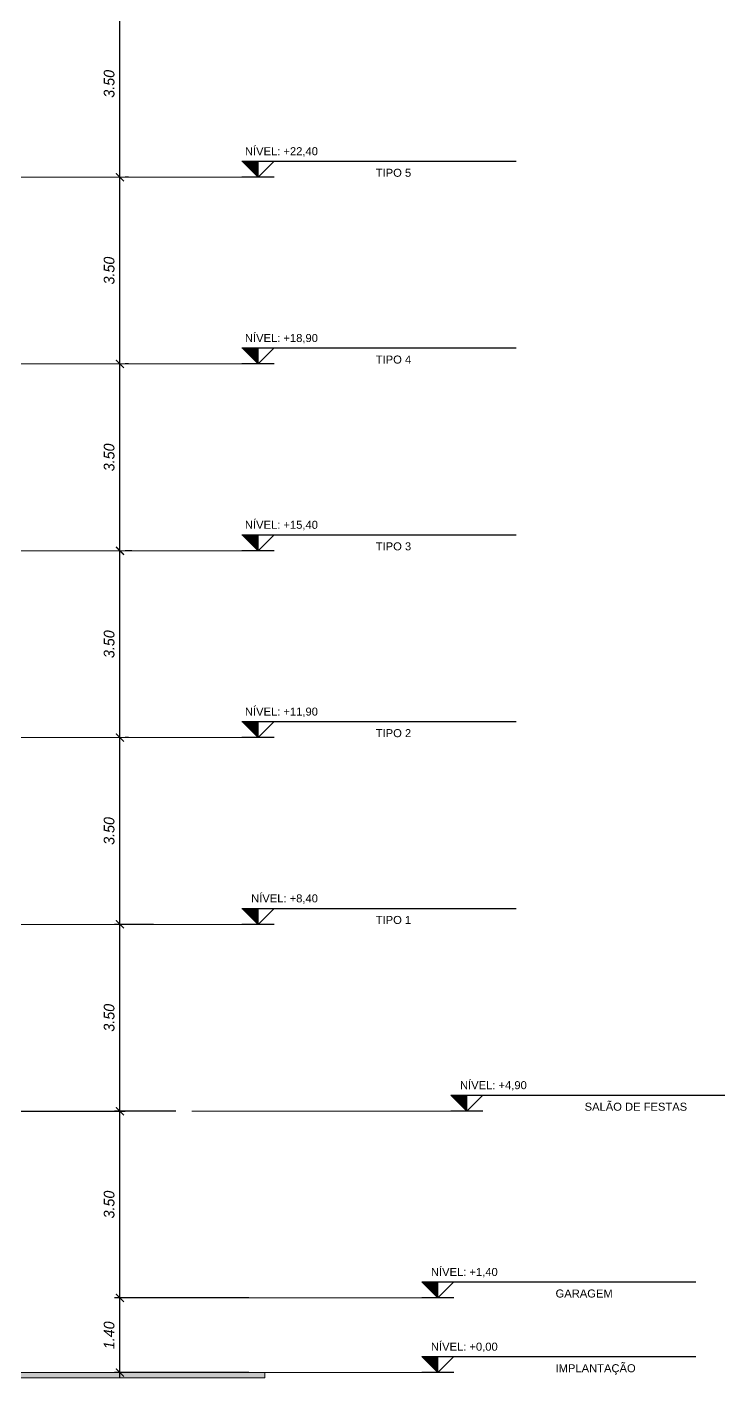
# Model space of a CAD drawing. Header units: millimetres. Extents: x 485872 to 486142, y -52344 to -52207.
# Drawn here: x 486073.09 to 486086.17, y -52339.38 to -52314.06 of the extents above; entities that cross this region are included whole.
import ezdxf
from ezdxf.enums import TextEntityAlignment as Align

# ---------------------------------------------------------------- set-up
doc = ezdxf.new("R2010")
doc.units = ezdxf.units.MM
doc.header["$LTSCALE"] = 15
doc.header["$PDMODE"] = 2
doc.header["$PDSIZE"] = -10
doc.layers.add('Text', color=3, linetype='Continuous')
doc.styles.add('DM-TXT-100', font='arial.ttf', dxfattribs={"height": 0.2})
doc.styles.add('PADRAO', font='arial.ttf', dxfattribs={"height": 0.1})
doc.styles.get("Standard").update_dxf_attribs({"font": ''})
doc.styles.get('Standard').set_extended_font_data('Flux Architect', italic=True)
doc.dimstyles.get("Standard").update_dxf_attribs({"dimtxt": 0.2, "dimasz": 0.15, "dimexe": 0.1, "dimexo": 0.3, "dimgap": 0.1, "dimtad": 1, "dimzin": 0, "dimdsep": 46, "dimtxsty": 'Standard', "dimblk": 'ARCHTICK', "dimcen": 0.09, "dimdle": 0.1, "dimclrd": 4, "dimclrt": 2, "dimadec": 0, "dimazin": 0, "dimtfac": 1, "dimtofl": 0, "dimtmove": 0, "dimatfit": 3, "dimfxl": 1, "dimtfillclr": 1, "dimtolj": 1, "dimtzin": 0, "dimarcsym": 1})

# ---------------------------------------------------------------- blocks, each defined once
blk = doc.blocks.new('SIMBOLO NIVEL CORTE')
blk.add_hatch(color=1).paths.add_polyline_path([(0.3, 0.3), (0, 0.3), (0, 0)])
at = {"color": 1}
for p, q in [((0.301, 0.3), (-4.838, 0.3)), ((0, 0), (0, 0.3)), ((-0.301, 0), (0.301, 0))]:
    blk.add_line(p, q, dxfattribs=at)
blk.add_lwpolyline([(-0.3, 0.3), (0, 0), (0.3, 0.3)], dxfattribs=at)
at = {"layer": 'Text'}
for tag, p, height, style in [('PAVIMENTOXX', (-4.838, 0.412), 0.22, 'PADRAO'), ('PAVIMENTOXXXXX', (-4.838, 0.008), 0.18, 'DM-TXT-100')]:
    blk.add_attdef(tag, p, '', height=height, dxfattribs=dict(at, style=style))
at = {"layer": 'Text', "style": 'DM-TXT-100'}
blk.add_attdef('NIVELXXXXX', text='', height=0.18, dxfattribs=at).set_placement((0.246, 0.412), align=Align.RIGHT)
blk = doc.blocks.new('_ArchTick')
at = {"color": 0, "const_width": 0.15}
blk.add_lwpolyline([(-0.5, -0.5), (0.5, 0.5)], dxfattribs=at)
blk = doc.blocks.new('*D112')
at = {"color": 0, "linetype": 'Continuous', "lineweight": -2, "transparency": 16777216}
for p, q in [((486077.244, -52337.877), (486074.73, -52337.877)), ((486077.244, -52339.277), (486074.73, -52339.277))]:
    blk.add_line(p, q, dxfattribs=at)
at = {"color": 4, "linetype": 'Continuous', "lineweight": -2, "transparency": 16777216}
blk.add_line((486074.83, -52339.377), (486074.83, -52337.777), dxfattribs=at)
at = {"layer": 'Defpoints', "color": 0, "linetype": 'Continuous', "lineweight": 13, "transparency": 16777216}
for p in [(486074.83, -52337.877), (486077.544, -52337.877), (486077.544, -52339.277)]:
    blk.add_point(p, dxfattribs=at)
at = {"color": 4, "linetype": 'Continuous', "lineweight": -2, "transparency": 16777216, "xscale": 0.15, "yscale": 0.15, "zscale": 0.15}
for p, rotation in [((486074.83, -52337.877), 90), ((486074.83, -52339.277), 270)]:
    blk.add_blockref('_ArchTick', p, dxfattribs=dict(at, rotation=rotation))
at = {"color": 2, "linetype": 'Continuous', "lineweight": 13, "transparency": 16777216, "insert": (486074.628, -52338.577), "char_height": 0.2, "attachment_point": 5, "rotation": 90}
blk.add_mtext('\\A1;1.40', dxfattribs=at)
blk = doc.blocks.new('*D113')
at = {"color": 0, "linetype": 'Continuous', "lineweight": -2, "transparency": 16777216}
for p, q in [((486075.875, -52334.377), (486074.73, -52334.377)), ((486077.244, -52337.877), (486074.73, -52337.877))]:
    blk.add_line(p, q, dxfattribs=at)
at = {"color": 4, "linetype": 'Continuous', "lineweight": -2, "transparency": 16777216}
blk.add_line((486074.83, -52337.977), (486074.83, -52334.277), dxfattribs=at)
at = {"layer": 'Defpoints', "color": 0, "linetype": 'Continuous', "lineweight": 13, "transparency": 16777216}
for p in [(486074.83, -52334.377), (486076.175, -52334.377), (486077.544, -52337.877)]:
    blk.add_point(p, dxfattribs=at)
at = {"color": 4, "linetype": 'Continuous', "lineweight": -2, "transparency": 16777216, "xscale": 0.15, "yscale": 0.15, "zscale": 0.15}
for p, rotation in [((486074.83, -52334.377), 90), ((486074.83, -52337.877), 270)]:
    blk.add_blockref('_ArchTick', p, dxfattribs=dict(at, rotation=rotation))
at = {"color": 2, "linetype": 'Continuous', "lineweight": 13, "transparency": 16777216, "insert": (486074.628, -52336.127), "char_height": 0.2, "attachment_point": 5, "rotation": 90}
blk.add_mtext('\\A1;3.50', dxfattribs=at)
blk = doc.blocks.new('*D114')
at = {"color": 4, "linetype": 'Continuous', "lineweight": -2, "transparency": 16777216}
blk.add_line((486074.83, -52334.477), (486074.83, -52330.777), dxfattribs=at)
at = {"color": 0, "linetype": 'Continuous', "lineweight": -2, "transparency": 16777216}
for p, q in [((486075.459, -52330.877), (486074.73, -52330.877)), ((486072.16, -52334.377), (486074.93, -52334.377))]:
    blk.add_line(p, q, dxfattribs=at)
at = {"layer": 'Defpoints', "color": 0, "linetype": 'Continuous', "lineweight": 13, "transparency": 16777216}
for p in [(486074.83, -52330.877), (486075.759, -52330.877), (486071.86, -52334.377)]:
    blk.add_point(p, dxfattribs=at)
at = {"color": 4, "linetype": 'Continuous', "lineweight": -2, "transparency": 16777216, "xscale": 0.15, "yscale": 0.15, "zscale": 0.15}
for p, rotation in [((486074.83, -52330.877), 90), ((486074.83, -52334.377), 270)]:
    blk.add_blockref('_ArchTick', p, dxfattribs=dict(at, rotation=rotation))
at = {"color": 2, "linetype": 'Continuous', "lineweight": 13, "transparency": 16777216, "insert": (486074.628, -52332.627), "char_height": 0.2, "attachment_point": 5, "rotation": 90}
blk.add_mtext('\\A1;3.50', dxfattribs=at)
blk = doc.blocks.new('*D115')
at = {"color": 4, "linetype": 'Continuous', "lineweight": -2, "transparency": 16777216}
blk.add_line((486074.83, -52330.977), (486074.83, -52327.277), dxfattribs=at)
at = {"color": 0, "linetype": 'Continuous', "lineweight": -2, "transparency": 16777216}
for p, q in [((486074.989, -52327.377), (486074.93, -52327.377)), ((486074.989, -52330.877), (486074.93, -52330.877))]:
    blk.add_line(p, q, dxfattribs=at)
at = {"layer": 'Defpoints', "color": 0, "linetype": 'Continuous', "lineweight": 13, "transparency": 16777216}
for p in [(486074.689, -52327.377), (486074.83, -52327.377), (486074.689, -52330.877)]:
    blk.add_point(p, dxfattribs=at)
at = {"color": 4, "linetype": 'Continuous', "lineweight": -2, "transparency": 16777216, "xscale": 0.15, "yscale": 0.15, "zscale": 0.15}
for p, rotation in [((486074.83, -52327.377), 90), ((486074.83, -52330.877), 270)]:
    blk.add_blockref('_ArchTick', p, dxfattribs=dict(at, rotation=rotation))
at = {"color": 2, "linetype": 'Continuous', "lineweight": 13, "transparency": 16777216, "insert": (486074.628, -52329.127), "char_height": 0.2, "attachment_point": 5, "rotation": 90}
blk.add_mtext('\\A1;3.50', dxfattribs=at)
blk = doc.blocks.new('*D116')
at = {"color": 4, "linetype": 'Continuous', "lineweight": -2, "transparency": 16777216}
blk.add_line((486074.83, -52327.477), (486074.83, -52323.777), dxfattribs=at)
at = {"color": 0, "linetype": 'Continuous', "lineweight": -2, "transparency": 16777216}
for p, q in [((486075.055, -52323.877), (486074.93, -52323.877)), ((486074.989, -52327.377), (486074.93, -52327.377))]:
    blk.add_line(p, q, dxfattribs=at)
at = {"layer": 'Defpoints', "color": 0, "linetype": 'Continuous', "lineweight": 13, "transparency": 16777216}
for p in [(486074.755, -52323.877), (486074.83, -52323.877), (486074.689, -52327.377)]:
    blk.add_point(p, dxfattribs=at)
at = {"color": 4, "linetype": 'Continuous', "lineweight": -2, "transparency": 16777216, "xscale": 0.15, "yscale": 0.15, "zscale": 0.15}
for p, rotation in [((486074.83, -52323.877), 90), ((486074.83, -52327.377), 270)]:
    blk.add_blockref('_ArchTick', p, dxfattribs=dict(at, rotation=rotation))
at = {"color": 2, "linetype": 'Continuous', "lineweight": 13, "transparency": 16777216, "insert": (486074.628, -52325.627), "char_height": 0.2, "attachment_point": 5, "rotation": 90}
blk.add_mtext('\\A1;3.50', dxfattribs=at)
blk = doc.blocks.new('*D117')
at = {"color": 4, "linetype": 'Continuous', "lineweight": -2, "transparency": 16777216}
blk.add_line((486074.83, -52323.977), (486074.83, -52320.277), dxfattribs=at)
at = {"color": 0, "linetype": 'Continuous', "lineweight": -2, "transparency": 16777216}
for p, q in [((486074.989, -52320.377), (486074.93, -52320.377)), ((486075.055, -52323.877), (486074.93, -52323.877))]:
    blk.add_line(p, q, dxfattribs=at)
at = {"layer": 'Defpoints', "color": 0, "linetype": 'Continuous', "lineweight": 13, "transparency": 16777216}
for p in [(486074.689, -52320.377), (486074.83, -52320.377), (486074.755, -52323.877)]:
    blk.add_point(p, dxfattribs=at)
at = {"color": 4, "linetype": 'Continuous', "lineweight": -2, "transparency": 16777216, "xscale": 0.15, "yscale": 0.15, "zscale": 0.15}
for p, rotation in [((486074.83, -52320.377), 90), ((486074.83, -52323.877), 270)]:
    blk.add_blockref('_ArchTick', p, dxfattribs=dict(at, rotation=rotation))
at = {"color": 2, "linetype": 'Continuous', "lineweight": 13, "transparency": 16777216, "insert": (486074.628, -52322.127), "char_height": 0.2, "attachment_point": 5, "rotation": 90}
blk.add_mtext('\\A1;3.50', dxfattribs=at)
blk = doc.blocks.new('*D118')
at = {"color": 4, "linetype": 'Continuous', "lineweight": -2, "transparency": 16777216}
blk.add_line((486074.83, -52320.477), (486074.83, -52316.777), dxfattribs=at)
at = {"color": 0, "linetype": 'Continuous', "lineweight": -2, "transparency": 16777216}
for p, q in [((486074.989, -52316.877), (486074.93, -52316.877)), ((486074.989, -52320.377), (486074.93, -52320.377))]:
    blk.add_line(p, q, dxfattribs=at)
at = {"layer": 'Defpoints', "color": 0, "linetype": 'Continuous', "lineweight": 13, "transparency": 16777216}
for p in [(486074.689, -52316.877), (486074.83, -52316.877), (486074.689, -52320.377)]:
    blk.add_point(p, dxfattribs=at)
at = {"color": 4, "linetype": 'Continuous', "lineweight": -2, "transparency": 16777216, "xscale": 0.15, "yscale": 0.15, "zscale": 0.15}
for p, rotation in [((486074.83, -52316.877), 90), ((486074.83, -52320.377), 270)]:
    blk.add_blockref('_ArchTick', p, dxfattribs=dict(at, rotation=rotation))
at = {"color": 2, "linetype": 'Continuous', "lineweight": 13, "transparency": 16777216, "insert": (486074.628, -52318.627), "char_height": 0.2, "attachment_point": 5, "rotation": 90}
blk.add_mtext('\\A1;3.50', dxfattribs=at)
blk = doc.blocks.new('*D119')
at = {"color": 4, "linetype": 'Continuous', "lineweight": -2, "transparency": 16777216}
blk.add_line((486074.83, -52316.977), (486074.83, -52313.277), dxfattribs=at)
at = {"color": 0, "linetype": 'Continuous', "lineweight": -2, "transparency": 16777216}
for p, q in [((486074.989, -52313.377), (486074.93, -52313.377)), ((486074.989, -52316.877), (486074.93, -52316.877))]:
    blk.add_line(p, q, dxfattribs=at)
at = {"layer": 'Defpoints', "color": 0, "linetype": 'Continuous', "lineweight": 13, "transparency": 16777216}
for p in [(486074.689, -52313.377), (486074.83, -52313.377), (486074.689, -52316.877)]:
    blk.add_point(p, dxfattribs=at)
at = {"color": 4, "linetype": 'Continuous', "lineweight": -2, "transparency": 16777216, "xscale": 0.15, "yscale": 0.15, "zscale": 0.15}
for p, rotation in [((486074.83, -52313.377), 90), ((486074.83, -52316.877), 270)]:
    blk.add_blockref('_ArchTick', p, dxfattribs=dict(at, rotation=rotation))
at = {"color": 2, "linetype": 'Continuous', "lineweight": 13, "transparency": 16777216, "insert": (486074.628, -52315.127), "char_height": 0.2, "attachment_point": 5, "rotation": 90}
blk.add_mtext('\\A1;3.50', dxfattribs=at)

msp = doc.modelspace()

# ---------------------------------------------------------------- hatches: boundary and pattern name
at = {"linetype": 'Continuous', "lineweight": 13}
h = msp.add_hatch(color=256, dxfattribs=at)
h.dxf.hatch_style = 1
h.paths.add_polyline_path([(486051.734, -52339.277), (486077.544, -52339.277), (486077.544, -52339.377), (486051.734, -52339.377)])

# ---------------------------------------------------------------- linework, layer by layer
for points in [[(486077.117, -52316.877), (486072.26, -52316.877)], [(486077.117, -52320.377), (486072.26, -52320.377)], [(486077.117, -52323.877), (486072.26, -52323.877)], [(486077.117, -52327.377), (486072.26, -52327.377)], [(486077.117, -52330.877), (486072.26, -52330.877)], [(486077.117, -52330.877), (486072.26, -52330.877)], [(486081.032, -52334.377), (486076.175, -52334.377)], [(486081.032, -52337.877), (486076.175, -52337.877)], [(486081.032, -52339.277), (486076.175, -52339.277)]]:
    msp.add_lwpolyline(points, dxfattribs=at)
msp.add_lwpolyline([(486051.734, -52339.277), (486077.544, -52339.277), (486077.544, -52339.377), (486051.734, -52339.377)], close=True, dxfattribs=at)

# ---------------------------------------------------------------- block references
at = {"layer": 'Text', "linetype": 'Continuous', "lineweight": 13}
ref = msp.add_blockref('SIMBOLO NIVEL CORTE', (486077.418, -52316.877), dxfattribs=dict(at, xscale=-1))
ref.add_attrib('NIVELXXXXX', 'NÍVEL: +22,40', dxfattribs={"layer": '0', "height": 0.15, "style": 'DM-TXT-100'}).set_placement((486078.541, -52316.465), align=Align.RIGHT)
ref.add_attrib('PAVIMENTOXXXXX', 'TIPO 5', (486079.625, -52316.869), dxfattribs={"layer": '0', "height": 0.15, "style": 'DM-TXT-100'})
ref = msp.add_blockref('SIMBOLO NIVEL CORTE', (486077.418, -52320.377), dxfattribs=dict(at, xscale=-1))
ref.add_attrib('NIVELXXXXX', 'NÍVEL: +18,90', dxfattribs={"layer": '0', "height": 0.15, "style": 'DM-TXT-100'}).set_placement((486078.541, -52319.965), align=Align.RIGHT)
ref.add_attrib('PAVIMENTOXXXXX', 'TIPO 4', (486079.625, -52320.369), dxfattribs={"layer": '0', "height": 0.15, "style": 'DM-TXT-100'})
ref = msp.add_blockref('SIMBOLO NIVEL CORTE', (486077.418, -52323.877), dxfattribs=dict(at, xscale=-1))
ref.add_attrib('NIVELXXXXX', 'NÍVEL: +15,40', dxfattribs={"layer": '0', "height": 0.15, "style": 'DM-TXT-100'}).set_placement((486078.541, -52323.465), align=Align.RIGHT)
ref.add_attrib('PAVIMENTOXXXXX', 'TIPO 3', (486079.625, -52323.869), dxfattribs={"layer": '0', "height": 0.15, "style": 'DM-TXT-100'})
ref = msp.add_blockref('SIMBOLO NIVEL CORTE', (486077.418, -52327.377), dxfattribs=dict(at, xscale=-1))
ref.add_attrib('NIVELXXXXX', 'NÍVEL: +11,90', dxfattribs={"layer": '0', "height": 0.15, "style": 'DM-TXT-100'}).set_placement((486078.541, -52326.965), align=Align.RIGHT)
ref.add_attrib('PAVIMENTOXXXXX', 'TIPO 2', (486079.625, -52327.369), dxfattribs={"layer": '0', "height": 0.15, "style": 'DM-TXT-100'})
ref = msp.add_blockref('SIMBOLO NIVEL CORTE', (486077.418, -52330.877), dxfattribs=dict(at, xscale=-1))
ref.add_attrib('NIVELXXXXX', 'NÍVEL: +8,40', dxfattribs={"layer": '0', "height": 0.15, "style": 'DM-TXT-100'}).set_placement((486078.541, -52330.465), align=Align.RIGHT)
ref.add_attrib('PAVIMENTOXXXXX', 'TIPO 1', (486079.625, -52330.869), dxfattribs={"layer": '0', "height": 0.15, "style": 'DM-TXT-100'})
ref = msp.add_blockref('SIMBOLO NIVEL CORTE', (486081.333, -52334.377), dxfattribs=dict(at, xscale=-1))
ref.add_attrib('NIVELXXXXX', 'NÍVEL: +4,90', dxfattribs={"layer": '0', "height": 0.15, "style": 'DM-TXT-100'}).set_placement((486082.456, -52333.965), align=Align.RIGHT)
ref.add_attrib('PAVIMENTOXXXXX', 'SALÃO DE FESTAS', (486083.54, -52334.369), dxfattribs={"layer": '0', "height": 0.15, "style": 'DM-TXT-100'})
ref = msp.add_blockref('SIMBOLO NIVEL CORTE', (486080.788, -52337.877), dxfattribs=dict(at, xscale=-1))
ref.add_attrib('NIVELXXXXX', 'NÍVEL: +1,40', dxfattribs={"layer": '0', "height": 0.15, "style": 'DM-TXT-100'}).set_placement((486081.911, -52337.465), align=Align.RIGHT)
ref.add_attrib('PAVIMENTOXXXXX', 'GARAGEM', (486082.995, -52337.869), dxfattribs={"layer": '0', "height": 0.15, "style": 'DM-TXT-100'})
ref = msp.add_blockref('SIMBOLO NIVEL CORTE', (486080.788, -52339.277), dxfattribs=dict(at, xscale=-1))
ref.add_attrib('NIVELXXXXX', 'NÍVEL: +0,00', dxfattribs={"layer": '0', "height": 0.15, "style": 'DM-TXT-100'}).set_placement((486081.911, -52338.865), align=Align.RIGHT)
ref.add_attrib('PAVIMENTOXXXXX', 'IMPLANTAÇÃO', (486082.995, -52339.269), dxfattribs={"layer": '0', "height": 0.15, "style": 'DM-TXT-100'})

# ---------------------------------------------------------------- dimensions: what is measured, and where the dimension line sits
at = {"linetype": 'Continuous', "lineweight": 13}
for base, p1, p2, picture, middle in [((486074.83, -52313.377), (486074.689, -52316.877), (486074.689, -52313.377), '*D119', (486074.628, -52315.127)), ((486074.83, -52316.877), (486074.689, -52320.377), (486074.689, -52316.877), '*D118', (486074.628, -52318.627)), ((486074.83, -52320.377), (486074.755, -52323.877), (486074.689, -52320.377), '*D117', (486074.628, -52322.127)), ((486074.83, -52323.877), (486074.689, -52327.377), (486074.755, -52323.877), '*D116', (486074.628, -52325.627)), ((486074.83, -52327.377), (486074.689, -52330.877), (486074.689, -52327.377), '*D115', (486074.628, -52329.127)), ((486074.83, -52330.877), (486071.86, -52334.377), (486075.759, -52330.877), '*D114', (486074.628, -52332.627)), ((486074.83, -52334.377), (486077.544, -52337.877), (486076.175, -52334.377), '*D113', (486074.628, -52336.127))]:
    dim = msp.add_linear_dim(base=base, p1=p1, p2=p2, angle=90, dimstyle='Standard', override={"dimtmove": 1}, dxfattribs=at)
    dim.commit()
    dim.dimension.update_dxf_attribs({"geometry": picture, "text_midpoint": middle})
dim = msp.add_linear_dim(base=(486074.83, -52337.877), p1=(486077.544, -52339.277), p2=(486077.544, -52337.877), angle=90, dimstyle='Standard', dxfattribs=at)
dim.commit()
dim.dimension.update_dxf_attribs({"geometry": '*D112', "text_midpoint": (486074.628, -52338.577)})

doc.saveas('drawing.dxf')
